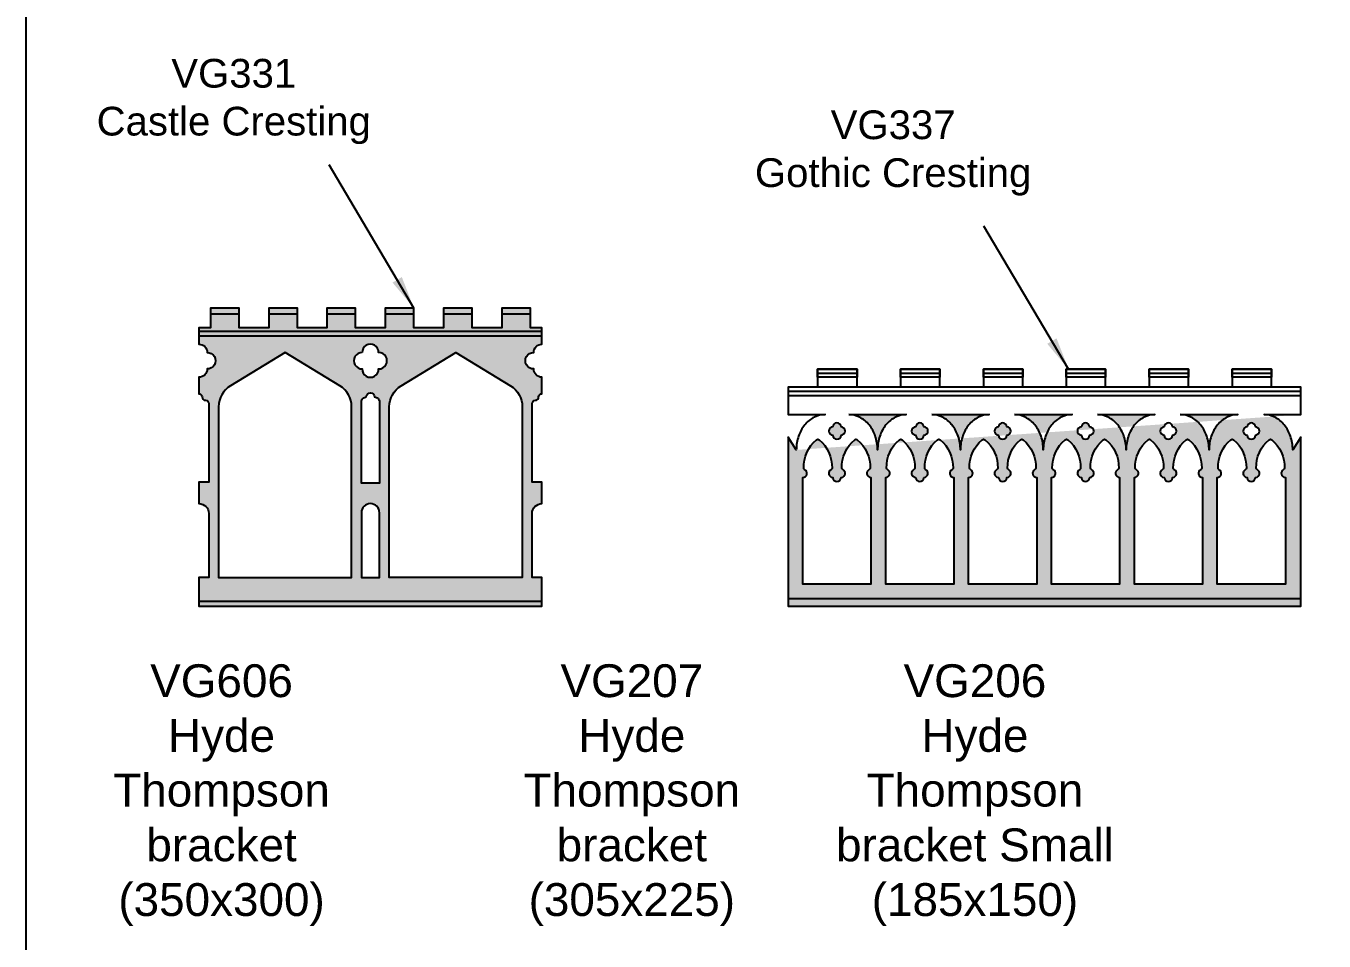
# Model space of a CAD drawing. Header units: millimetres. Extents: x -38686 to 870903, y -23218 to 232707.
# Drawn here: x 3559 to 5141, y 23067 to 24182 of the extents above; entities that cross this region are included whole.
import ezdxf

# ---------------------------------------------------------------- set-up
doc = ezdxf.new("R2010")
doc.units = ezdxf.units.MM
doc.header["$LTSCALE"] = 10
doc.layers.add('42 - Detail Hatch', color=7, linetype='Continuous')
doc.layers.add('44 - Detail Text', color=7, linetype='Continuous')
doc.styles.add('1-20', font='romans.shx', dxfattribs={"width": 0.8, "height": 35})
doc.dimstyles.new('1-20', dxfattribs={"dimtxt": 35, "dimasz": 40, "dimexe": 40, "dimexo": 40, "dimgap": 40, "dimtad": 1, "dimdec": 0, "dimzin": 0, "dimdsep": 46, "dimtxsty": '1-20', "dimblk": 'OBLIQUE', "dimcen": 40, "dimdle": 40, "dimclrd": 251, "dimclre": 251, "dimclrt": 251, "dimadec": 0, "dimazin": 0, "dimtfac": 1, "dimtdec": 0, "dimtix": 1, "dimtmove": 1, "dimatfit": 3, "dimfxl": 1, "dimtolj": 1, "dimtzin": 0, "dimlwd": 25, "dimarcsym": 0})

# ---------------------------------------------------------------- blocks, each defined once
blk = doc.blocks.new('_Oblique')
at = {"color": 0, "linetype": 'ByBlock', "lineweight": -2}
blk.add_line((-0.5, -0.5), (0.5, 0.5), dxfattribs=at)

msp = doc.modelspace()

# ---------------------------------------------------------------- hatches: boundary and pattern name
at = {"layer": '42 - Detail Hatch', "ltscale": 10}
h = msp.add_hatch(color=69, dxfattribs=at)
h.paths.add_polyline_path([(3770.185744782244, 23804.18058647623), (3770.185744782244, 23794.18058647623, -0.4196691718067819), (3780.185744782244, 23783.99293051999, -1.018765595622016), (3780.185744782244, 23763.99293051999, -0.4196691718067314), (3770.185744782244, 23753.80527456377), (3770.185744782244, 23733.80527456377, -0.4142135623730951), (3774.185744782244, 23729.80527456377, 0.4142135623730951), (3778.185744782244, 23725.80527456377, -0.4142135623730951), (3782.185744782244, 23721.80527456377), (3782.185744782244, 23625.80527456377), (3770.185744782244, 23625.80527456377), (3770.185744782244, 23599.80527456377, -0.4142135623730951), (3782.185744782244, 23587.80527456377), (3782.185744782244, 23509.80527456377), (3770.185744782244, 23509.80527456377), (3770.185744782244, 23480.80527456378), (4188.185744782244, 23480.80527456378), (4188.185744782244, 23509.80527456377), (4176.185744782244, 23509.80527456377), (4176.185744782244, 23587.80527456377, -0.4142135623730949), (4188.185744782244, 23599.80527456377), (4188.185744782244, 23625.80527456377), (4176.185744782244, 23625.80527456377), (4176.185744782244, 23721.80527456377, -0.4142135623730951), (4180.185744782244, 23725.80527456377, 0.4142135623730951), (4184.185744782244, 23729.80527456377, -0.4142135623730951), (4188.185744782244, 23733.80527456377), (4188.185744782244, 23753.80527456377, -0.4196691718067314), (4178.185744782244, 23763.99293051999, -1.018765595622016), (4178.185744782244, 23783.99293051999, -0.4196691718067819), (4188.185744782244, 23794.18058647623), (4188.185744782244, 23804.18058647623)])
h.paths.add_polyline_path([(4083.185744782244, 23784.18058647623), (4149.805751251934, 23743.55226657505, -0.2615198156717039), (4164.185744782244, 23717.93946903384), (4164.185744782244, 23509.80527456377), (4002.185744782244, 23509.80527456377), (4002.185744782244, 23717.93946903384, -0.2615198156716151), (4016.56573831254, 23743.55226657503)], flags=16)
h.paths.add_polyline_path([(3989.185744782244, 23763.99293051999, 1.018765595622016), (3989.185744782244, 23783.99293051999, 1.018765595622246), (3969.185744782244, 23783.99293051999, 1.018765595621102), (3969.185744782244, 23763.99293051999, 1.018765595622025)], flags=17)
h.paths.add_polyline_path([(3990.185744782259, 23723.80527456377), (3990.185744782259, 23624.80527456377), (3968.185744782244, 23624.80527456377), (3968.185744782244, 23723.80527456377, -0.4142135623734946), (3974.185744782244, 23729.80527456377, -1), (3984.185744782244, 23729.80527456377, -0.4142135623734945)], flags=16)
h.paths.add_polyline_path([(3956.185744782244, 23717.93946903384), (3956.185744782244, 23509.80527456377), (3794.185744782244, 23509.80527456377), (3794.185744782244, 23717.93946903384, -0.2615198156717039), (3808.565738312555, 23743.55226657505), (3875.185744782244, 23784.18058647623), (3941.805751251949, 23743.55226657503, -0.2615198156716151)], flags=16)
h.paths.add_polyline_path([(3990.185744782244, 23588.80527456377), (3990.185744782244, 23509.80527456377), (3968.185744782244, 23509.80527456377), (3968.185744782244, 23588.80527456377, -1)], flags=16)
h.paths.add_polyline_path([(3770.185744782244, 23810.18058647623), (3770.185744782244, 23804.18058647623), (4188.185744782244, 23804.18058647623), (4188.185744782244, 23810.18058647623)])
h.paths.add_polyline_path([(3926.185744782244, 23831.18058647623), (3926.185744782244, 23814.18058647623), (3890.185744782244, 23814.18058647623), (3890.185744782244, 23831.18058647623), (3855.185744782244, 23831.18058647623), (3855.185744782244, 23814.18058647623), (3819.185744782244, 23814.18058647623), (3819.185744782244, 23831.18058647623), (3784.185744782244, 23831.18058647623), (3784.185744782244, 23814.18058647623), (3770.185744782244, 23814.18058647623), (3770.185744782244, 23810.18058647623), (4188.185744782244, 23810.18058647623), (4188.185744782244, 23814.18058647623), (4174.185744782244, 23814.18058647623), (4174.185744782244, 23831.18058647623), (4139.185744782244, 23831.18058647623), (4139.185744782244, 23814.18058647623), (4103.185744782244, 23814.18058647623), (4103.185744782244, 23831.18058647623), (4068.185744782244, 23831.18058647623), (4068.185744782244, 23814.18058647623), (4032.185744782244, 23814.18058647623), (4032.185744782244, 23831.18058647623), (3997.185744782244, 23831.18058647623), (3997.185744782244, 23814.18058647623), (3961.185744782244, 23814.18058647623), (3961.185744782244, 23831.18058647623)])
h.paths.add_polyline_path([(3961.185744782244, 23831.18058647623), (3961.185744782244, 23838.18058647623), (3926.185744782244, 23838.18058647623), (3926.185744782244, 23831.18058647623)])
h.paths.add_polyline_path([(3890.185744782244, 23831.18058647623), (3890.185744782244, 23838.18058647623), (3855.185744782244, 23838.18058647623), (3855.185744782244, 23831.18058647623)])
h.paths.add_polyline_path([(3784.185744782244, 23838.18058647623), (3784.185744782244, 23831.18058647623), (3819.185744782244, 23831.18058647623), (3819.185744782244, 23838.18058647623)])
h.paths.add_polyline_path([(3997.185744782244, 23838.18058647623), (3997.185744782244, 23831.18058647623), (4032.185744782244, 23831.18058647623), (4032.185744782244, 23838.18058647623)])
h.paths.add_polyline_path([(4068.185744782244, 23838.18058647623), (4068.185744782244, 23831.18058647623), (4103.185744782244, 23831.18058647623), (4103.185744782244, 23838.18058647623)])
h.paths.add_polyline_path([(4174.185744782244, 23831.18058647623), (4174.185744782244, 23838.18058647623), (4139.185744782244, 23838.18058647623), (4139.185744782244, 23831.18058647623)])
h.paths.add_polyline_path([(4188.185744782244, 23474.80527456378), (4188.185744782244, 23480.80527456378), (3770.185744782244, 23480.80527456378), (3770.185744782244, 23474.80527456378)])
h = msp.add_hatch(color=69, dxfattribs=at)
edge = h.paths.add_edge_path(flags=16)
edge.add_arc((4772.935744782237, 23675.80534509048), 2.499999999994993, 49.91763434019799, 130.082365659802, ccw=False)
edge.add_arc((4746.214385568905, 23644.05288122085), 43.99999999999639, -1.2472637155905204, 49.91763434020709, ccw=False)
edge.add_arc((4788.204434414699, 23643.13866137436), 1.999999999997593, 295.2077375734653, 358.75273628432757, ccw=False)
edge.add_arc((4791.185744782242, 23636.80527456378), 4.999999999998503, 115.2077375735638, 270.0000000000209)
edge.add_line((4791.185744782244, 23631.80527456378), (4791.185744782244, 23501.80527456378))
edge.add_line((4791.185744782244, 23501.80527456378), (4708.185744782244, 23501.80527456378))
edge.add_line((4708.185744782244, 23501.80527456378), (4708.185744782244, 23631.80527456378))
edge.add_arc((4708.185744782239, 23636.80527456378), 4.999999999996362, 270.0000000000626, 424.7922624265294)
edge.add_arc((4711.167055149775, 23643.13866137436), 1.999999999998588, 181.2472637156725, 244.7922624265347, ccw=False)
edge.add_arc((4753.157103995583, 23644.05288122085), 44.00000000001102, 130.0823656598014, 181.2472637155806, ccw=False)
edge.add_arc((4726.435744782237, 23675.80534509048), 2.499999999994993, 49.91763434019799, 130.082365659802, ccw=False)
edge.add_arc((4699.714385568905, 23644.05288122085), 43.99999999999639, -1.2472637155905204, 49.91763434020709, ccw=False)
edge.add_arc((4741.704434414699, 23643.13866137436), 1.999999999997593, 295.2077375734653, 358.75273628432757, ccw=False)
edge.add_arc((4744.685744782239, 23636.80527456378), 5.000000000000632, 115.2077375735177, 265.0027477630479)
edge.add_arc((4744.206650960286, 23631.32618074182), 0.4999999999992085, 4.997252237023986, 85.0027477630889, ccw=False)
edge.add_arc((4749.685744782237, 23631.80527456378), 4.999999999999492, 184.9972522369246, 355.0027477630754)
edge.add_arc((4755.164838604188, 23631.32618074182), 0.4999999999983817, 94.9972522369111, 175.002747762976, ccw=False)
edge.add_arc((4754.685744782233, 23636.80527456378), 5.000000000003433, 274.9972522369625, 424.7922624264729)
edge.add_arc((4757.667055149775, 23643.13866137436), 1.999999999998588, 181.2472637156725, 244.7922624265347, ccw=False)
edge.add_arc((4799.657103995562, 23644.05288122086), 43.99999999999034, 130.0823656597896, 181.2472637155954, ccw=False)
edge = h.paths.add_edge_path(flags=16)
edge.add_arc((4671.935744782237, 23675.80534509048), 2.499999999994993, 49.91763434019799, 130.082365659802, ccw=False)
edge.add_arc((4645.214385568905, 23644.05288122085), 43.99999999999639, -1.2472637155905204, 49.91763434020709, ccw=False)
edge.add_arc((4687.204434414699, 23643.13866137436), 1.999999999997593, 295.2077375734653, 358.75273628432757, ccw=False)
edge.add_arc((4690.185744782242, 23636.80527456378), 4.999999999998503, 115.2077375735638, 270.0000000000209)
edge.add_line((4690.185744782244, 23631.80527456378), (4690.185744782244, 23501.80527456378))
edge.add_line((4690.185744782244, 23501.80527456378), (4607.185744782244, 23501.80527456378))
edge.add_line((4607.185744782244, 23501.80527456378), (4607.185744782244, 23631.80527456378))
edge.add_arc((4607.185744782239, 23636.80527456378), 4.999999999996362, 270.0000000000626, 424.7922624265294)
edge.add_arc((4610.167055149775, 23643.13866137436), 1.999999999998588, 181.2472637156725, 244.7922624265347, ccw=False)
edge.add_arc((4652.157103995583, 23644.05288122085), 44.00000000001102, 130.0823656598014, 181.2472637155806, ccw=False)
edge.add_arc((4625.435744782237, 23675.80534509048), 2.499999999994993, 49.91763434019799, 130.082365659802, ccw=False)
edge.add_arc((4598.714385568905, 23644.05288122085), 43.99999999999639, -1.2472637155905204, 49.91763434020709, ccw=False)
edge.add_arc((4640.704434414699, 23643.13866137436), 1.999999999997593, 295.2077375734653, 358.75273628432757, ccw=False)
edge.add_arc((4643.685744782239, 23636.80527456378), 5.000000000000632, 115.2077375735177, 265.0027477630479)
edge.add_arc((4643.206650960286, 23631.32618074182), 0.4999999999992085, 4.997252237023986, 85.0027477630889, ccw=False)
edge.add_arc((4648.685744782237, 23631.80527456378), 4.999999999999492, 184.9972522369246, 355.0027477630754)
edge.add_arc((4654.164838604188, 23631.32618074182), 0.4999999999983817, 94.9972522369111, 175.002747762976, ccw=False)
edge.add_arc((4653.685744782233, 23636.80527456378), 5.000000000003433, 274.9972522369625, 424.7922624264729)
edge.add_arc((4656.667055149775, 23643.13866137436), 1.999999999998588, 181.2472637156725, 244.7922624265347, ccw=False)
edge.add_arc((4698.657103995562, 23644.05288122086), 43.99999999999034, 130.0823656597896, 181.2472637155954, ccw=False)
edge = h.paths.add_edge_path(flags=16)
edge.add_arc((4570.935744782237, 23675.80534509048), 2.499999999994993, 49.91763434019799, 130.082365659802, ccw=False)
edge.add_arc((4544.214385568905, 23644.05288122085), 43.99999999999639, -1.2472637155905204, 49.91763434020709, ccw=False)
edge.add_arc((4586.204434414699, 23643.13866137436), 1.999999999997593, 295.2077375734653, 358.75273628432757, ccw=False)
edge.add_arc((4589.185744782242, 23636.80527456378), 4.999999999998503, 115.2077375735638, 270.0000000000209)
edge.add_line((4589.185744782244, 23631.80527456378), (4589.185744782244, 23501.80527456378))
edge.add_line((4589.185744782244, 23501.80527456378), (4506.185744782244, 23501.80527456378))
edge.add_line((4506.185744782244, 23501.80527456378), (4506.185744782244, 23631.80527456378))
edge.add_arc((4506.185744782239, 23636.80527456378), 4.999999999996362, 270.0000000000626, 424.7922624265294)
edge.add_arc((4509.167055149775, 23643.13866137436), 1.999999999998588, 181.2472637156725, 244.7922624265347, ccw=False)
edge.add_arc((4551.157103995583, 23644.05288122085), 44.00000000001102, 130.0823656598014, 181.2472637155806, ccw=False)
edge.add_arc((4524.435744782237, 23675.80534509048), 2.499999999994993, 49.91763434019799, 130.082365659802, ccw=False)
edge.add_arc((4497.714385568905, 23644.05288122085), 43.99999999999639, -1.2472637155905204, 49.91763434020709, ccw=False)
edge.add_arc((4539.704434414699, 23643.13866137436), 1.999999999997593, 295.2077375734653, 358.75273628432757, ccw=False)
edge.add_arc((4542.685744782239, 23636.80527456378), 5.000000000000632, 115.2077375735177, 265.0027477630479)
edge.add_arc((4542.206650960286, 23631.32618074182), 0.4999999999992085, 4.997252237023986, 85.0027477630889, ccw=False)
edge.add_arc((4547.685744782237, 23631.80527456378), 4.999999999999492, 184.9972522369246, 355.0027477630754)
edge.add_arc((4553.164838604188, 23631.32618074182), 0.4999999999983817, 94.9972522369111, 175.002747762976, ccw=False)
edge.add_arc((4552.685744782233, 23636.80527456378), 5.000000000003433, 274.9972522369625, 424.7922624264729)
edge.add_arc((4555.667055149775, 23643.13866137436), 1.999999999998588, 181.2472637156725, 244.7922624265347, ccw=False)
edge.add_arc((4597.657103995562, 23644.05288122086), 43.99999999999034, 130.0823656597896, 181.2472637155954, ccw=False)
edge = h.paths.add_edge_path(flags=16)
edge.add_arc((5075.935744782237, 23675.80534509048), 2.499999999994993, 49.91763434019799, 130.082365659802, ccw=False)
edge.add_arc((5049.214385568905, 23644.05288122085), 43.99999999999639, -1.2472637155905204, 49.91763434020709, ccw=False)
edge.add_arc((5091.204434414699, 23643.13866137436), 1.999999999997593, 295.2077375734653, 358.75273628432757, ccw=False)
edge.add_arc((5094.185744782242, 23636.80527456378), 4.999999999998503, 115.2077375735638, 270.0000000000209)
edge.add_line((5094.185744782244, 23631.80527456378), (5094.185744782244, 23501.80527456378))
edge.add_line((5094.185744782244, 23501.80527456378), (5011.185744782244, 23501.80527456378))
edge.add_line((5011.185744782244, 23501.80527456378), (5011.185744782244, 23631.80527456378))
edge.add_arc((5011.185744782239, 23636.80527456378), 4.999999999996362, 270.0000000000626, 424.7922624265294)
edge.add_arc((5014.167055149775, 23643.13866137436), 1.999999999998588, 181.2472637156725, 244.7922624265347, ccw=False)
edge.add_arc((5056.157103995583, 23644.05288122085), 44.00000000001102, 130.0823656598014, 181.2472637155806, ccw=False)
edge.add_arc((5029.435744782237, 23675.80534509048), 2.499999999994993, 49.91763434019799, 130.082365659802, ccw=False)
edge.add_arc((5002.714385568905, 23644.05288122085), 43.99999999999639, -1.2472637155905204, 49.91763434020709, ccw=False)
edge.add_arc((5044.704434414699, 23643.13866137436), 1.999999999997593, 295.2077375734653, 358.75273628432757, ccw=False)
edge.add_arc((5047.685744782239, 23636.80527456378), 5.000000000000632, 115.2077375735177, 265.0027477630479)
edge.add_arc((5047.206650960286, 23631.32618074182), 0.4999999999992085, 4.997252237023986, 85.0027477630889, ccw=False)
edge.add_arc((5052.685744782237, 23631.80527456378), 4.999999999999492, 184.9972522369246, 355.0027477630754)
edge.add_arc((5058.164838604188, 23631.32618074182), 0.4999999999983817, 94.9972522369111, 175.002747762976, ccw=False)
edge.add_arc((5057.685744782233, 23636.80527456378), 5.000000000003433, 274.9972522369625, 424.7922624264729)
edge.add_arc((5060.667055149775, 23643.13866137436), 1.999999999998588, 181.2472637156725, 244.7922624265347, ccw=False)
edge.add_arc((5102.657103995562, 23644.05288122086), 43.99999999999034, 130.0823656597896, 181.2472637155954, ccw=False)
edge = h.paths.add_edge_path(flags=16)
edge.add_arc((4974.935744782237, 23675.80534509048), 2.499999999994993, 49.91763434019799, 130.082365659802, ccw=False)
edge.add_arc((4948.214385568905, 23644.05288122085), 43.99999999999639, -1.2472637155905204, 49.91763434020709, ccw=False)
edge.add_arc((4990.204434414699, 23643.13866137436), 1.999999999997593, 295.2077375734653, 358.75273628432757, ccw=False)
edge.add_arc((4993.185744782242, 23636.80527456378), 4.999999999998503, 115.2077375735638, 270.0000000000209)
edge.add_line((4993.185744782244, 23631.80527456378), (4993.185744782244, 23501.80527456378))
edge.add_line((4993.185744782244, 23501.80527456378), (4910.185744782244, 23501.80527456378))
edge.add_line((4910.185744782244, 23501.80527456378), (4910.185744782244, 23631.80527456378))
edge.add_arc((4910.185744782239, 23636.80527456378), 4.999999999996362, 270.0000000000626, 424.7922624265294)
edge.add_arc((4913.167055149775, 23643.13866137436), 1.999999999998588, 181.2472637156725, 244.7922624265347, ccw=False)
edge.add_arc((4955.157103995583, 23644.05288122085), 44.00000000001102, 130.0823656598014, 181.2472637155806, ccw=False)
edge.add_arc((4928.435744782237, 23675.80534509048), 2.499999999994993, 49.91763434019799, 130.082365659802, ccw=False)
edge.add_arc((4901.714385568905, 23644.05288122085), 43.99999999999639, -1.2472637155905204, 49.91763434020709, ccw=False)
edge.add_arc((4943.704434414699, 23643.13866137436), 1.999999999997593, 295.2077375734653, 358.75273628432757, ccw=False)
edge.add_arc((4946.685744782239, 23636.80527456378), 5.000000000000632, 115.2077375735177, 265.0027477630479)
edge.add_arc((4946.206650960286, 23631.32618074182), 0.4999999999992085, 4.997252237023986, 85.0027477630889, ccw=False)
edge.add_arc((4951.685744782237, 23631.80527456378), 4.999999999999492, 184.9972522369246, 355.0027477630754)
edge.add_arc((4957.164838604188, 23631.32618074182), 0.4999999999983817, 94.9972522369111, 175.002747762976, ccw=False)
edge.add_arc((4956.685744782233, 23636.80527456378), 5.000000000003433, 274.9972522369625, 424.7922624264729)
edge.add_arc((4959.667055149775, 23643.13866137436), 1.999999999998588, 181.2472637156725, 244.7922624265347, ccw=False)
edge.add_arc((5001.657103995562, 23644.05288122086), 43.99999999999034, 130.0823656597896, 181.2472637155954, ccw=False)
edge = h.paths.add_edge_path(flags=16)
edge.add_arc((4873.935744782237, 23675.80534509048), 2.499999999994993, 49.91763434019799, 130.082365659802, ccw=False)
edge.add_arc((4847.214385568905, 23644.05288122085), 43.99999999999639, -1.2472637155905204, 49.91763434020709, ccw=False)
edge.add_arc((4889.204434414699, 23643.13866137436), 1.999999999997593, 295.2077375734653, 358.75273628432757, ccw=False)
edge.add_arc((4892.185744782242, 23636.80527456378), 4.999999999998503, 115.2077375735638, 270.0000000000209)
edge.add_line((4892.185744782244, 23631.80527456378), (4892.185744782244, 23501.80527456378))
edge.add_line((4892.185744782244, 23501.80527456378), (4809.185744782244, 23501.80527456378))
edge.add_line((4809.185744782244, 23501.80527456378), (4809.185744782244, 23631.80527456378))
edge.add_arc((4809.185744782239, 23636.80527456378), 4.999999999996362, 270.0000000000626, 424.7922624265294)
edge.add_arc((4812.167055149775, 23643.13866137436), 1.999999999998588, 181.2472637156725, 244.7922624265347, ccw=False)
edge.add_arc((4854.157103995583, 23644.05288122085), 44.00000000001102, 130.0823656598014, 181.2472637155806, ccw=False)
edge.add_arc((4827.435744782237, 23675.80534509048), 2.499999999994993, 49.91763434019799, 130.082365659802, ccw=False)
edge.add_arc((4800.714385568905, 23644.05288122085), 43.99999999999639, -1.2472637155905204, 49.91763434020709, ccw=False)
edge.add_arc((4842.704434414699, 23643.13866137436), 1.999999999997593, 295.2077375734653, 358.75273628432757, ccw=False)
edge.add_arc((4845.685744782239, 23636.80527456378), 5.000000000000632, 115.2077375735177, 265.0027477630479)
edge.add_arc((4845.206650960286, 23631.32618074182), 0.4999999999992085, 4.997252237023986, 85.0027477630889, ccw=False)
edge.add_arc((4850.685744782237, 23631.80527456378), 4.999999999999492, 184.9972522369246, 355.0027477630754)
edge.add_arc((4856.164838604188, 23631.32618074182), 0.4999999999983817, 94.9972522369111, 175.002747762976, ccw=False)
edge.add_arc((4855.685744782233, 23636.80527456378), 5.000000000003433, 274.9972522369625, 424.7922624264729)
edge.add_arc((4858.667055149775, 23643.13866137436), 1.999999999998588, 181.2472637156725, 244.7922624265347, ccw=False)
edge.add_arc((4900.657103995562, 23644.05288122086), 43.99999999999034, 130.0823656597896, 181.2472637155954, ccw=False)
edge = h.paths.add_edge_path(flags=16)
edge.add_arc((5047.685744782244, 23688.30527456378), 5, 90, 270)
edge.add_arc((5052.685744782244, 23683.30527456378), 5, 180, 360)
edge.add_arc((5057.685744782244, 23688.30527456378), 5, 270, 450)
edge.add_arc((5052.685744782244, 23693.30527456378), 5, 0, 180)
edge = h.paths.add_edge_path(flags=16)
edge.add_arc((4946.685744782244, 23688.30527456378), 5, 90, 270)
edge.add_arc((4951.685744782244, 23683.30527456378), 5, 180, 360)
edge.add_arc((4956.685744782244, 23688.30527456378), 5, 270, 450)
edge.add_arc((4951.685744782244, 23693.30527456378), 5, 0, 180)
edge = h.paths.add_edge_path(flags=16)
edge.add_line((4966.185744782244, 23708.30527456378), (5036.185744782244, 23708.30527456378))
edge.add_arc((5036.185744782243, 23679.61172319035), 28.69355137343155, 89.9999999999982, 116.9711312184622)
edge.add_arc((5039.699917183903, 23672.70617217779), 36.44184424706755, 116.9711312184822, 140.8560135854475)
edge.add_arc((5045.20646768317, 23668.22409619001), 43.54192196222264, 140.8560135854352, 161.3684365044924)
edge.add_arc((5053.863791297894, 23665.30527456379), 52.67804651564949, 161.3684365044971, 180.0000000000119)
edge.add_arc((4948.507698266587, 23665.30527456375), 52.67804651565712, 3.956882333182945e-11, 18.63156349555421)
edge.add_arc((4957.165021881304, 23668.22409619001), 43.54192196222289, 18.63156349550758, 39.14398641456476)
edge.add_arc((4962.67157238057, 23672.70617217779), 36.44184424706779, 39.14398641455252, 63.02886878151776)
edge.add_arc((4966.185744782238, 23679.61172319038), 28.69355137340263, 63.02886878152442, 89.99999999998728)
edge = h.paths.add_edge_path(flags=16)
edge.add_arc((4845.685744782244, 23688.30527456378), 5, 90, 270)
edge.add_arc((4850.685744782244, 23683.30527456378), 5, 180, 360)
edge.add_arc((4855.685744782244, 23688.30527456378), 5, 270, 450)
edge.add_arc((4850.685744782244, 23693.30527456378), 5, 0, 180)
edge = h.paths.add_edge_path(flags=16)
edge.add_line((4865.185744782244, 23708.30527456378), (4935.185744782244, 23708.30527456378))
edge.add_arc((4935.185744782243, 23679.61172319035), 28.69355137343155, 89.9999999999982, 116.9711312184622)
edge.add_arc((4938.699917183903, 23672.70617217779), 36.44184424706755, 116.9711312184822, 140.8560135854475)
edge.add_arc((4944.20646768317, 23668.22409619001), 43.54192196222264, 140.8560135854352, 161.3684365044924)
edge.add_arc((4952.863791297894, 23665.30527456379), 52.67804651564949, 161.3684365044971, 180.0000000000119)
edge.add_arc((4847.507698266587, 23665.30527456375), 52.67804651565712, 3.956882333182945e-11, 18.63156349555421)
edge.add_arc((4856.165021881304, 23668.22409619001), 43.54192196222289, 18.63156349550758, 39.14398641456476)
edge.add_arc((4861.67157238057, 23672.70617217779), 36.44184424706779, 39.14398641455252, 63.02886878151776)
edge.add_arc((4865.185744782238, 23679.61172319038), 28.69355137340263, 63.02886878152442, 89.99999999998728)
edge = h.paths.add_edge_path(flags=16)
edge.add_arc((4744.685744782244, 23688.30527456378), 5, 90, 270)
edge.add_arc((4749.685744782244, 23683.30527456378), 5, 180, 360)
edge.add_arc((4754.685744782244, 23688.30527456378), 5, 270, 450)
edge.add_arc((4749.685744782244, 23693.30527456378), 5, 0, 180)
edge = h.paths.add_edge_path(flags=16)
edge.add_line((4764.185744782244, 23708.30527456378), (4834.185744782244, 23708.30527456378))
edge.add_arc((4834.185744782243, 23679.61172319035), 28.69355137343155, 89.9999999999982, 116.9711312184622)
edge.add_arc((4837.699917183903, 23672.70617217779), 36.44184424706755, 116.9711312184822, 140.8560135854475)
edge.add_arc((4843.20646768317, 23668.22409619001), 43.54192196222264, 140.8560135854352, 161.3684365044924)
edge.add_arc((4851.863791297894, 23665.30527456379), 52.67804651564949, 161.3684365044971, 180.0000000000119)
edge.add_arc((4746.507698266587, 23665.30527456375), 52.67804651565712, 3.956882333182945e-11, 18.63156349555421)
edge.add_arc((4755.165021881304, 23668.22409619001), 43.54192196222289, 18.63156349550758, 39.14398641456476)
edge.add_arc((4760.67157238057, 23672.70617217779), 36.44184424706779, 39.14398641455252, 63.02886878151776)
edge.add_arc((4764.185744782238, 23679.61172319038), 28.69355137340263, 63.02886878152442, 89.99999999998728)
edge = h.paths.add_edge_path(flags=16)
edge.add_arc((4643.685744782244, 23688.30527456378), 5, 90, 270)
edge.add_arc((4648.685744782244, 23683.30527456378), 5, 180, 360)
edge.add_arc((4653.685744782244, 23688.30527456378), 5, 270, 450)
edge.add_arc((4648.685744782244, 23693.30527456378), 5, 0, 180)
edge = h.paths.add_edge_path(flags=16)
edge.add_line((4663.185744782244, 23708.30527456378), (4733.185744782244, 23708.30527456378))
edge.add_arc((4733.185744782243, 23679.61172319035), 28.69355137343155, 89.9999999999982, 116.9711312184622)
edge.add_arc((4736.699917183903, 23672.70617217779), 36.44184424706755, 116.9711312184822, 140.8560135854475)
edge.add_arc((4742.20646768317, 23668.22409619001), 43.54192196222264, 140.8560135854352, 161.3684365044924)
edge.add_arc((4750.863791297894, 23665.30527456379), 52.67804651564949, 161.3684365044971, 180.0000000000119)
edge.add_arc((4645.507698266587, 23665.30527456375), 52.67804651565712, 3.956882333182945e-11, 18.63156349555421)
edge.add_arc((4654.165021881304, 23668.22409619001), 43.54192196222289, 18.63156349550758, 39.14398641456476)
edge.add_arc((4659.67157238057, 23672.70617217779), 36.44184424706779, 39.14398641455252, 63.02886878151776)
edge.add_arc((4663.185744782238, 23679.61172319038), 28.69355137340263, 63.02886878152442, 89.99999999998728)
edge = h.paths.add_edge_path(flags=16)
edge.add_arc((4542.685744782244, 23688.30527456378), 5, 90, 270)
edge.add_arc((4547.685744782244, 23683.30527456378), 5, 180, 360)
edge.add_arc((4552.685744782244, 23688.30527456378), 5, 270, 450)
edge.add_arc((4547.685744782244, 23693.30527456378), 5, 0, 180)
edge = h.paths.add_edge_path(flags=16)
edge.add_line((4562.185744782244, 23708.30527456378), (4632.185744782244, 23708.30527456378))
edge.add_arc((4632.185744782243, 23679.61172319035), 28.69355137343155, 89.9999999999982, 116.9711312184622)
edge.add_arc((4635.699917183903, 23672.70617217779), 36.44184424706755, 116.9711312184822, 140.8560135854475)
edge.add_arc((4641.20646768317, 23668.22409619001), 43.54192196222264, 140.8560135854352, 161.3684365044924)
edge.add_arc((4649.863791297894, 23665.30527456379), 52.67804651564949, 161.3684365044971, 180.0000000000119)
edge.add_arc((4544.507698266587, 23665.30527456375), 52.67804651565712, 3.956882333182945e-11, 18.63156349555421)
edge.add_arc((4553.165021881304, 23668.22409619001), 43.54192196222289, 18.63156349550758, 39.14398641456476)
edge.add_arc((4558.67157238057, 23672.70617217779), 36.44184424706779, 39.14398641455252, 63.02886878151776)
edge.add_arc((4562.185744782238, 23679.61172319038), 28.69355137340263, 63.02886878152442, 89.99999999998728)
edge = h.paths.add_edge_path()
edge.add_arc((5064.671572380576, 23672.7061721778), 36.44184424705897, 39.14398641454907, 63.02886878152022)
edge.add_arc((5068.185744782239, 23679.61172319039), 28.69355137339532, 63.02886878152106, 89.99999999999093)
edge.add_line((5068.185744782244, 23708.30527456378), (5113.185744782244, 23708.30527456378))
edge.add_line((5113.185744782244, 23708.30527456378), (5113.185744782244, 23741.80527456378))
edge.add_line((5113.185744782244, 23741.80527456378), (5077.185744782244, 23741.80527456378))
edge.add_line((5077.185744782244, 23741.80527456378), (5077.185744782244, 23763.80527456378))
edge.add_line((5077.185744782244, 23763.80527456378), (5029.185744782244, 23763.80527456378))
edge.add_line((5029.185744782244, 23763.80527456378), (5029.185744782244, 23741.80527456378))
edge.add_line((5029.185744782244, 23741.80527456378), (4976.185744782244, 23741.80527456378))
edge.add_line((4976.185744782244, 23741.80527456378), (4976.185744782244, 23763.80527456378))
edge.add_line((4976.185744782244, 23763.80527456378), (4928.185744782244, 23763.80527456378))
edge.add_line((4928.185744782244, 23763.80527456378), (4928.185744782244, 23741.80527456378))
edge.add_line((4928.185744782244, 23741.80527456378), (4875.185744782244, 23741.80527456378))
edge.add_line((4875.185744782244, 23741.80527456378), (4875.185744782244, 23763.80527456378))
edge.add_line((4875.185744782244, 23763.80527456378), (4827.185744782244, 23763.80527456378))
edge.add_line((4827.185744782244, 23763.80527456378), (4827.185744782244, 23741.80527456378))
edge.add_line((4827.185744782244, 23741.80527456378), (4774.185744782244, 23741.80527456378))
edge.add_line((4774.185744782244, 23741.80527456378), (4774.185744782244, 23763.80527456378))
edge.add_line((4774.185744782244, 23763.80527456378), (4726.185744782244, 23763.80527456378))
edge.add_line((4726.185744782244, 23763.80527456378), (4726.185744782244, 23741.80527456378))
edge.add_line((4726.185744782244, 23741.80527456378), (4673.185744782244, 23741.80527456378))
edge.add_line((4673.185744782244, 23741.80527456378), (4673.185744782244, 23763.80527456378))
edge.add_line((4673.185744782244, 23763.80527456378), (4625.185744782244, 23763.80527456378))
edge.add_line((4625.185744782244, 23763.80527456378), (4625.185744782244, 23741.80527456378))
edge.add_line((4625.185744782244, 23741.80527456378), (4572.185744782244, 23741.80527456378))
edge.add_line((4572.185744782244, 23741.80527456378), (4572.185744782244, 23763.80527456378))
edge.add_line((4572.185744782244, 23763.80527456378), (4524.185744782244, 23763.80527456378))
edge.add_line((4524.185744782244, 23763.80527456378), (4524.185744782244, 23741.80527456378))
edge.add_line((4524.185744782244, 23741.80527456378), (4488.185744782244, 23741.80527456378))
edge.add_line((4488.185744782244, 23741.80527456378), (4488.185744782244, 23708.30527456378))
edge.add_line((4488.185744782244, 23708.30527456378), (4533.185744782244, 23708.30527456378))
edge.add_arc((4533.185744782243, 23679.61172319035), 28.69355137343155, 89.9999999999982, 116.9711312184622)
edge.add_arc((4536.699917183903, 23672.70617217779), 36.44184424706755, 116.9711312184822, 140.8560135854475)
edge.add_arc((4542.20646768317, 23668.22409619001), 43.54192196222264, 140.8560135854352, 161.3684365044924)
edge.add_arc((4550.863791297895, 23665.30527456379), 52.67804651565035, 161.3684365044974, 180.0000000000119)
edge.add_line((4498.185744782244, 23665.30527456378), (4488.185744782244, 23680.96912041762))
edge.add_line((4488.185744782244, 23680.96912041762), (4488.185744782244, 23474.80527456378))
edge.add_line((4488.185744782244, 23474.80527456378), (5113.185744782244, 23474.80527456378))
edge.add_line((5113.185744782244, 23474.80527456378), (5113.185744782244, 23680.96912041762))
edge.add_line((5113.185744782244, 23680.96912041762), (5103.185744782244, 23665.30527456378))
edge.add_arc((5050.507698266577, 23665.30527456375), 52.67804651566712, 3.956882333182193e-11, 18.63156349555074)
edge.add_arc((5059.165021881292, 23668.22409619), 43.54192196223642, 18.63156349551168, 39.14398641456236)
edge = h.paths.add_edge_path(flags=17)
edge.add_line((5113.185744782244, 23708.30527456378), (5113.185744782244, 23741.80527456378))
edge.add_line((5113.185744782244, 23741.80527456378), (5077.185744782244, 23741.80527456378))
edge.add_line((5077.185744782244, 23741.80527456378), (5077.185744782244, 23763.80527456378))
edge.add_line((5077.185744782244, 23763.80527456378), (5029.185744782244, 23763.80527456378))
edge.add_line((5029.185744782244, 23763.80527456378), (5029.185744782244, 23741.80527456378))
edge.add_line((5029.185744782244, 23741.80527456378), (4976.185744782244, 23741.80527456378))
edge.add_line((4976.185744782244, 23741.80527456378), (4976.185744782244, 23763.80527456378))
edge.add_line((4976.185744782244, 23763.80527456378), (4928.185744782244, 23763.80527456378))
edge.add_line((4928.185744782244, 23763.80527456378), (4928.185744782244, 23741.80527456378))
edge.add_line((4928.185744782244, 23741.80527456378), (4875.185744782244, 23741.80527456378))
edge.add_line((4875.185744782244, 23741.80527456378), (4875.185744782244, 23763.80527456378))
edge.add_line((4875.185744782244, 23763.80527456378), (4827.185744782244, 23763.80527456378))
edge.add_line((4827.185744782244, 23763.80527456378), (4827.185744782244, 23741.80527456378))
edge.add_line((4827.185744782244, 23741.80527456378), (4774.185744782244, 23741.80527456378))
edge.add_line((4774.185744782244, 23741.80527456378), (4774.185744782244, 23763.80527456378))
edge.add_line((4774.185744782244, 23763.80527456378), (4726.185744782244, 23763.80527456378))
edge.add_line((4726.185744782244, 23763.80527456378), (4726.185744782244, 23741.80527456378))
edge.add_line((4726.185744782244, 23741.80527456378), (4673.185744782244, 23741.80527456378))
edge.add_line((4673.185744782244, 23741.80527456378), (4673.185744782244, 23763.80527456378))
edge.add_line((4673.185744782244, 23763.80527456378), (4625.185744782244, 23763.80527456378))
edge.add_line((4625.185744782244, 23763.80527456378), (4625.185744782244, 23741.80527456378))
edge.add_line((4625.185744782244, 23741.80527456378), (4572.185744782244, 23741.80527456378))
edge.add_line((4572.185744782244, 23741.80527456378), (4572.185744782244, 23763.80527456378))
edge.add_line((4572.185744782244, 23763.80527456378), (4524.185744782244, 23763.80527456378))
edge.add_line((4524.185744782244, 23763.80527456378), (4524.185744782244, 23741.80527456378))
edge.add_line((4524.185744782244, 23741.80527456378), (4488.185744782244, 23741.80527456378))
edge.add_line((4488.185744782244, 23741.80527456378), (4488.185744782244, 23708.30527456378))
edge.add_line((4488.185744782244, 23708.30527456378), (4533.185744782244, 23708.30527456378))
edge.add_arc((4533.185744782243, 23679.61172319035), 28.69355137343155, 89.9999999999982, 116.9711312184622)
edge.add_arc((4536.699917183903, 23672.70617217779), 36.44184424706755, 116.9711312184822, 140.8560135854475)
edge.add_arc((4542.20646768317, 23668.22409619001), 43.54192196222264, 140.8560135854352, 161.3684365044924)
edge.add_arc((4550.863791297894, 23665.30527456379), 52.67804651564949, 161.3684365044971, 180.0000000000119)

# ---------------------------------------------------------------- linework, layer by layer
at = {"color": 3, "ltscale": 10}
msp.add_lwpolyline([(3559.383114424043, 21910.08871519254), (20050.43080418694, 21910.08870970574), (20050.43080418694, 25573.67588523629), (3559.383114424043, 25573.67589072309)], close=True, dxfattribs=at)
at = {"color": 252, "ltscale": 10}
for points in [[(4176.185744782244, 23587.80527456377, -0.414213562373095), (4188.185744782244, 23599.80527456377), (4188.185744782244, 23625.80527456377), (4176.185744782244, 23625.80527456377), (4176.185744782244, 23721.80527456377, -0.414213562373095), (4180.185744782244, 23725.80527456377, 0.414213562373095), (4184.185744782244, 23729.80527456377, -0.4142135623730951), (4188.185744782244, 23733.80527456377), (4188.185744782244, 23753.80527456377, -0.4196691718067314), (4178.185744782244, 23763.99293051999, -1.018765595622017), (4178.185744782244, 23783.99293051999, -0.4196691718067819), (4188.185744782244, 23794.18058647623), (4188.185744782244, 23814.18058647623), (4174.185744782244, 23814.18058647623), (4174.185744782244, 23838.18058647623), (4139.185744782244, 23838.18058647623), (4139.185744782244, 23814.18058647623), (4103.185744782244, 23814.18058647623), (4103.185744782244, 23838.18058647623), (4068.185744782244, 23838.18058647623), (4068.185744782244, 23814.18058647623), (4032.185744782244, 23814.18058647623), (4032.185744782244, 23838.18058647623), (3997.185744782244, 23838.18058647623), (3997.185744782244, 23814.18058647623), (3961.185744782244, 23814.18058647623), (3961.185744782244, 23838.18058647623), (3926.185744782244, 23838.18058647623), (3926.185744782244, 23814.18058647623), (3890.185744782244, 23814.18058647623), (3890.185744782244, 23838.18058647623), (3855.185744782244, 23838.18058647623), (3855.185744782244, 23814.18058647623), (3819.185744782244, 23814.18058647623), (3819.185744782244, 23838.18058647623), (3784.185744782244, 23838.18058647623), (3784.185744782244, 23814.18058647623), (3770.185744782244, 23814.18058647623), (3770.185744782244, 23794.18058647623, -0.4196691718067819), (3780.185744782244, 23783.99293051999, -1.018765595622017), (3780.185744782244, 23763.99293051999, -0.4196691718067314), (3770.185744782244, 23753.80527456377), (3770.185744782244, 23733.80527456377, -0.4142135623730951), (3774.185744782244, 23729.80527456377, 0.414213562373095), (3778.185744782244, 23725.80527456377, -0.414213562373095), (3782.185744782244, 23721.80527456377), (3782.185744782244, 23625.80527456377), (3770.185744782244, 23625.80527456377), (3770.185744782244, 23599.80527456377, -0.414213562373095), (3782.185744782244, 23587.80527456377), (3782.185744782244, 23509.80527456377), (3770.185744782244, 23509.80527456377), (3770.185744782244, 23474.80527456378), (4188.185744782244, 23474.80527456378), (4188.185744782244, 23509.80527456377), (4176.185744782244, 23509.80527456377)], [(3969.185744782244, 23783.99293051999, 1.018765595621095), (3969.185744782244, 23763.99293051999, 1.018765595622021), (3989.185744782244, 23763.99293051999, 1.018765595622017), (3989.185744782244, 23783.99293051999, 1.018765595622247)], [(3808.565738312555, 23743.55226657505, 0.2615198156717039), (3794.185744782244, 23717.93946903384), (3794.185744782244, 23509.80527456377), (3956.185744782244, 23509.80527456377), (3956.185744782244, 23717.93946903384, 0.261519815671615), (3941.805751251949, 23743.55226657503), (3875.185744782244, 23784.18058647623)], [(4149.805751251934, 23743.55226657505, -0.2615198156717039), (4164.185744782244, 23717.93946903384), (4164.185744782244, 23509.80527456377), (4002.185744782244, 23509.80527456377), (4002.185744782244, 23717.93946903384, -0.261519815671615), (4016.56573831254, 23743.55226657503), (4083.185744782244, 23784.18058647623)], [(5092.934482123765, 23695.7108661548, 0.1045964177939687), (5081.199461220971, 23705.18442494186, 0.1182300731492876), (5068.185744782244, 23708.30527456378), (5113.185744782244, 23708.30527456378), (5113.185744782244, 23741.80527456378), (5077.185744782244, 23741.80527456378), (5077.185744782244, 23763.80527456378), (5029.185744782244, 23763.80527456378), (5029.185744782244, 23741.80527456378), (4976.185744782244, 23741.80527456378), (4976.185744782244, 23763.80527456378), (4928.185744782244, 23763.80527456378), (4928.185744782244, 23741.80527456378), (4875.185744782244, 23741.80527456378), (4875.185744782244, 23763.80527456378), (4827.185744782244, 23763.80527456378), (4827.185744782244, 23741.80527456378), (4774.185744782244, 23741.80527456378), (4774.185744782244, 23763.80527456378), (4726.185744782244, 23763.80527456378), (4726.185744782244, 23741.80527456378), (4673.185744782244, 23741.80527456378), (4673.185744782244, 23763.80527456378), (4625.185744782244, 23763.80527456378), (4625.185744782244, 23741.80527456378), (4572.185744782244, 23741.80527456378), (4572.185744782244, 23763.80527456378), (4524.185744782244, 23763.80527456378), (4524.185744782244, 23741.80527456378), (4488.185744782244, 23741.80527456378), (4488.185744782244, 23708.30527456378), (4533.185744782244, 23708.30527456378, 0.1182300731492632), (4520.172028343502, 23705.18442494186, 0.1045964177939455), (4508.437007440709, 23695.7108661548, 0.08974208877486445), (4500.946466571146, 23682.13492924918, 0.08147509973368292), (4498.185744782244, 23665.30527456378), (4488.185744782244, 23680.96912041762), (4488.185744782244, 23474.80527456378), (5113.185744782244, 23474.80527456378), (5113.185744782244, 23680.96912041762), (5103.185744782244, 23665.30527456378, 0.08147509973366773), (5100.425022993328, 23682.13492924918, 0.0897420887748376)], [(3974.185744782244, 23729.80527456377, -0.9999999999999089), (3984.185744782244, 23729.80527456377, -0.4142135623734945), (3990.185744782259, 23723.80527456377), (3990.185744782259, 23624.80527456377), (3968.185744782244, 23624.80527456377), (3968.185744782244, 23723.80527456377, -0.4142135623734946)], [(4542.685744782244, 23693.30527456378, 0.9999999999999999), (4542.685744782244, 23683.30527456378, 0.9999999999999999), (4552.685744782244, 23683.30527456378, 0.9999999999999999), (4552.685744782244, 23693.30527456378, 0.9999999999999999)], [(4562.185744782244, 23708.30527456378), (4632.185744782244, 23708.30527456378, 0.1182300731492645), (4619.172028343502, 23705.18442494186, 0.1045964177939459), (4607.437007440709, 23695.7108661548, 0.08974208877486384), (4599.946466571146, 23682.13492924918, 0.08147509973368353), (4597.185744782244, 23665.30527456378, 0.08147509973368353), (4594.425022993328, 23682.13492924918, 0.08974208877486384), (4586.934482123765, 23695.7108661548, 0.1045964177939459), (4575.199461220971, 23705.18442494186, 0.1182300731492645)], [(4643.685744782244, 23693.30527456378, 0.9999999999999999), (4643.685744782244, 23683.30527456378, 0.9999999999999999), (4653.685744782244, 23683.30527456378, 0.9999999999999999), (4653.685744782244, 23693.30527456378, 0.9999999999999999)], [(4663.185744782244, 23708.30527456378), (4733.185744782244, 23708.30527456378, 0.1182300731492645), (4720.172028343502, 23705.18442494186, 0.1045964177939459), (4708.437007440709, 23695.7108661548, 0.08974208877486384), (4700.946466571146, 23682.13492924918, 0.08147509973368353), (4698.185744782244, 23665.30527456378, 0.08147509973368353), (4695.425022993328, 23682.13492924918, 0.08974208877486384), (4687.934482123765, 23695.7108661548, 0.1045964177939459), (4676.199461220971, 23705.18442494186, 0.1182300731492645)], [(4744.685744782244, 23693.30527456378, 0.9999999999999999), (4744.685744782244, 23683.30527456378, 0.9999999999999999), (4754.685744782244, 23683.30527456378, 0.9999999999999999), (4754.685744782244, 23693.30527456378, 0.9999999999999999)], [(4764.185744782244, 23708.30527456378), (4834.185744782244, 23708.30527456378, 0.1182300731492645), (4821.172028343502, 23705.18442494186, 0.1045964177939459), (4809.437007440709, 23695.7108661548, 0.08974208877486384), (4801.946466571146, 23682.13492924918, 0.08147509973368353), (4799.185744782244, 23665.30527456378, 0.08147509973368353), (4796.425022993328, 23682.13492924918, 0.08974208877486384), (4788.934482123765, 23695.7108661548, 0.1045964177939459), (4777.199461220971, 23705.18442494186, 0.1182300731492645)], [(4845.685744782244, 23693.30527456378, 0.9999999999999999), (4845.685744782244, 23683.30527456378, 0.9999999999999999), (4855.685744782244, 23683.30527456378, 0.9999999999999999), (4855.685744782244, 23693.30527456378, 0.9999999999999999)], [(4865.185744782244, 23708.30527456378), (4935.185744782244, 23708.30527456378, 0.1182300731492645), (4922.172028343502, 23705.18442494186, 0.1045964177939459), (4910.437007440709, 23695.7108661548, 0.08974208877486384), (4902.946466571146, 23682.13492924918, 0.08147509973368353), (4900.185744782244, 23665.30527456378, 0.08147509973368353), (4897.425022993328, 23682.13492924918, 0.08974208877486384), (4889.934482123765, 23695.7108661548, 0.1045964177939459), (4878.199461220971, 23705.18442494186, 0.1182300731492645)], [(4946.685744782244, 23693.30527456378, 0.9999999999999999), (4946.685744782244, 23683.30527456378, 0.9999999999999999), (4956.685744782244, 23683.30527456378, 0.9999999999999999), (4956.685744782244, 23693.30527456378, 0.9999999999999999)], [(4966.185744782244, 23708.30527456378), (5036.185744782244, 23708.30527456378, 0.1182300731492645), (5023.172028343502, 23705.18442494186, 0.1045964177939459), (5011.437007440709, 23695.7108661548, 0.08974208877486384), (5003.946466571146, 23682.13492924918, 0.08147509973368353), (5001.185744782244, 23665.30527456378, 0.08147509973368353), (4998.425022993328, 23682.13492924918, 0.08974208877486384), (4990.934482123765, 23695.7108661548, 0.1045964177939459), (4979.199461220971, 23705.18442494186, 0.1182300731492645)], [(5047.685744782244, 23693.30527456378, 0.9999999999999999), (5047.685744782244, 23683.30527456378, 0.9999999999999999), (5057.685744782244, 23683.30527456378, 0.9999999999999999), (5057.685744782244, 23693.30527456378, 0.9999999999999999)], [(4569.326024347702, 23677.71814411877, -0.3647844427578829), (4572.545465216772, 23677.71814411877, -0.2270333645121154), (4588.20396055021, 23643.09512709595, -0.2845980491190604), (4587.056237376852, 23641.32912228562, 0.8010956409191663), (4589.185744782244, 23631.80527456378), (4589.185744782244, 23501.80527456378), (4506.185744782244, 23501.80527456378), (4506.185744782244, 23631.80527456378, 0.8010956409191725), (4508.315252187622, 23641.32912228562, -0.2845980491191027), (4507.167529014263, 23643.09512709595, -0.2270333645120312), (4522.826024347702, 23677.71814411877, -0.364784442758021), (4526.045465216772, 23677.71814411877, -0.2270333645121161), (4541.70396055021, 23643.09512709595, -0.2845980491190604), (4540.556237376852, 23641.32912228562, 0.7659068894042754), (4542.250204944099, 23631.82428018018, -0.3639973898290974), (4542.704750398643, 23631.36973472564, 0.916375287812962), (4552.66673916583, 23631.36973472564, -0.3639973898290974), (4553.121284620374, 23631.82428018018, 0.7659068894040946), (4554.815252187622, 23641.32912228562, -0.2845980491190535), (4553.667529014263, 23643.09512709595, -0.2270333645121506)], [(4670.326024347702, 23677.71814411877, -0.3647844427578829), (4673.545465216772, 23677.71814411877, -0.2270333645121154), (4689.20396055021, 23643.09512709595, -0.2845980491190604), (4688.056237376852, 23641.32912228562, 0.8010956409191663), (4690.185744782244, 23631.80527456378), (4690.185744782244, 23501.80527456378), (4607.185744782244, 23501.80527456378), (4607.185744782244, 23631.80527456378, 0.8010956409191725), (4609.315252187622, 23641.32912228562, -0.2845980491191027), (4608.167529014263, 23643.09512709595, -0.2270333645120312), (4623.826024347702, 23677.71814411877, -0.364784442758021), (4627.045465216772, 23677.71814411877, -0.2270333645121161), (4642.70396055021, 23643.09512709595, -0.2845980491190604), (4641.556237376852, 23641.32912228562, 0.7659068894042754), (4643.250204944099, 23631.82428018018, -0.3639973898290974), (4643.704750398643, 23631.36973472564, 0.916375287812962), (4653.66673916583, 23631.36973472564, -0.3639973898290974), (4654.121284620374, 23631.82428018018, 0.7659068894040946), (4655.815252187622, 23641.32912228562, -0.2845980491190535), (4654.667529014263, 23643.09512709595, -0.2270333645121506)], [(4771.326024347702, 23677.71814411877, -0.3647844427578829), (4774.545465216772, 23677.71814411877, -0.2270333645121154), (4790.20396055021, 23643.09512709595, -0.2845980491190604), (4789.056237376852, 23641.32912228562, 0.8010956409191663), (4791.185744782244, 23631.80527456378), (4791.185744782244, 23501.80527456378), (4708.185744782244, 23501.80527456378), (4708.185744782244, 23631.80527456378, 0.8010956409191725), (4710.315252187622, 23641.32912228562, -0.2845980491191027), (4709.167529014263, 23643.09512709595, -0.2270333645120312), (4724.826024347702, 23677.71814411877, -0.364784442758021), (4728.045465216772, 23677.71814411877, -0.2270333645121161), (4743.70396055021, 23643.09512709595, -0.2845980491190604), (4742.556237376852, 23641.32912228562, 0.7659068894042754), (4744.250204944099, 23631.82428018018, -0.3639973898290974), (4744.704750398643, 23631.36973472564, 0.916375287812962), (4754.66673916583, 23631.36973472564, -0.3639973898290974), (4755.121284620374, 23631.82428018018, 0.7659068894040946), (4756.815252187622, 23641.32912228562, -0.2845980491190535), (4755.667529014263, 23643.09512709595, -0.2270333645121506)], [(4872.326024347702, 23677.71814411877, -0.3647844427578829), (4875.545465216772, 23677.71814411877, -0.2270333645121154), (4891.20396055021, 23643.09512709595, -0.2845980491190604), (4890.056237376852, 23641.32912228562, 0.8010956409191663), (4892.185744782244, 23631.80527456378), (4892.185744782244, 23501.80527456378), (4809.185744782244, 23501.80527456378), (4809.185744782244, 23631.80527456378, 0.8010956409191725), (4811.315252187622, 23641.32912228562, -0.2845980491191027), (4810.167529014263, 23643.09512709595, -0.2270333645120312), (4825.826024347702, 23677.71814411877, -0.364784442758021), (4829.045465216772, 23677.71814411877, -0.2270333645121161), (4844.70396055021, 23643.09512709595, -0.2845980491190604), (4843.556237376852, 23641.32912228562, 0.7659068894042754), (4845.250204944099, 23631.82428018018, -0.3639973898290974), (4845.704750398643, 23631.36973472564, 0.916375287812962), (4855.66673916583, 23631.36973472564, -0.3639973898290974), (4856.121284620374, 23631.82428018018, 0.7659068894040946), (4857.815252187622, 23641.32912228562, -0.2845980491190535), (4856.667529014263, 23643.09512709595, -0.2270333645121506)], [(4973.326024347702, 23677.71814411877, -0.3647844427578829), (4976.545465216772, 23677.71814411877, -0.2270333645121154), (4992.20396055021, 23643.09512709595, -0.2845980491190604), (4991.056237376852, 23641.32912228562, 0.8010956409191663), (4993.185744782244, 23631.80527456378), (4993.185744782244, 23501.80527456378), (4910.185744782244, 23501.80527456378), (4910.185744782244, 23631.80527456378, 0.8010956409191725), (4912.315252187622, 23641.32912228562, -0.2845980491191027), (4911.167529014263, 23643.09512709595, -0.2270333645120312), (4926.826024347702, 23677.71814411877, -0.364784442758021), (4930.045465216772, 23677.71814411877, -0.2270333645121161), (4945.70396055021, 23643.09512709595, -0.2845980491190604), (4944.556237376852, 23641.32912228562, 0.7659068894042754), (4946.250204944099, 23631.82428018018, -0.3639973898290974), (4946.704750398643, 23631.36973472564, 0.916375287812962), (4956.66673916583, 23631.36973472564, -0.3639973898290974), (4957.121284620374, 23631.82428018018, 0.7659068894040946), (4958.815252187622, 23641.32912228562, -0.2845980491190535), (4957.667529014263, 23643.09512709595, -0.2270333645121506)], [(5074.326024347702, 23677.71814411877, -0.3647844427578829), (5077.545465216772, 23677.71814411877, -0.2270333645121154), (5093.20396055021, 23643.09512709595, -0.2845980491190604), (5092.056237376852, 23641.32912228562, 0.8010956409191663), (5094.185744782244, 23631.80527456378), (5094.185744782244, 23501.80527456378), (5011.185744782244, 23501.80527456378), (5011.185744782244, 23631.80527456378, 0.8010956409191725), (5013.315252187622, 23641.32912228562, -0.2845980491191027), (5012.167529014263, 23643.09512709595, -0.2270333645120312), (5027.826024347702, 23677.71814411877, -0.364784442758021), (5031.045465216772, 23677.71814411877, -0.2270333645121161), (5046.70396055021, 23643.09512709595, -0.2845980491190604), (5045.556237376852, 23641.32912228562, 0.7659068894042754), (5047.250204944099, 23631.82428018018, -0.3639973898290974), (5047.704750398643, 23631.36973472564, 0.916375287812962), (5057.66673916583, 23631.36973472564, -0.3639973898290974), (5058.121284620374, 23631.82428018018, 0.7659068894040946), (5059.815252187622, 23641.32912228562, -0.2845980491190535), (5058.667529014263, 23643.09512709595, -0.2270333645121506)], [(3968.185744782244, 23588.80527456377), (3968.185744782244, 23509.80527456377), (3990.185744782244, 23509.80527456377), (3990.185744782244, 23588.80527456377, 0.9999999999999999)]]:
    msp.add_lwpolyline(points, format="xyb", close=True, dxfattribs=at)
at = {"ltscale": 10}
for points in [[(3784.185744782244, 23831.18058647623), (3819.185744782244, 23831.18058647623)], [(3855.185744782244, 23831.18058647623), (3890.185744782244, 23831.18058647623)], [(3926.185744782244, 23831.18058647623), (3961.185744782244, 23831.18058647623)], [(3997.185744782244, 23831.18058647623), (4032.185744782244, 23831.18058647623)], [(4068.185744782244, 23831.18058647623), (4103.185744782244, 23831.18058647623)], [(4139.185744782244, 23831.18058647623), (4174.185744782244, 23831.18058647623)], [(3770.185744782244, 23810.18058647623), (4188.185744782244, 23810.18058647623)], [(3770.185744782244, 23804.18058647623), (4188.185744782244, 23804.18058647623)], [(4524.185744782244, 23758.80527456378), (4572.185744782244, 23758.80527456378)], [(4625.185744782244, 23758.80527456378), (4673.185744782244, 23758.80527456378)], [(4726.185744782244, 23758.80527456378), (4774.185744782244, 23758.80527456378)], [(4827.185744782244, 23758.80527456378), (4875.185744782244, 23758.80527456378)], [(4928.185744782244, 23758.80527456378), (4976.185744782244, 23758.80527456378)], [(5029.185744782244, 23758.80527456378), (5077.185744782244, 23758.80527456378)], [(4488.185744782244, 23736.80527456378), (5113.185744782244, 23736.80527456378)], [(4524.435744782244, 23678.30527456378), (4524.435744782244, 23678.30534509047)], [(4570.935744782244, 23678.30527456378), (4570.935744782244, 23678.30534509047)], [(3770.185744782244, 23480.80527456378), (4188.185744782244, 23480.80527456378)], [(3770.185744782244, 23474.80527456378), (4188.185744782244, 23474.80527456378)]]:
    msp.add_lwpolyline(points, dxfattribs=at)
at = {"color": 252, "ltscale": 10}
for points in [[(5113.185744782244, 23708.30527456378), (5113.185744782244, 23741.80527456378), (5077.185744782244, 23741.80527456378), (5077.185744782244, 23763.80527456378), (5029.185744782244, 23763.80527456378), (5029.185744782244, 23741.80527456378), (4976.185744782244, 23741.80527456378), (4976.185744782244, 23763.80527456378), (4928.185744782244, 23763.80527456378), (4928.185744782244, 23741.80527456378), (4875.185744782244, 23741.80527456378), (4875.185744782244, 23763.80527456378), (4827.185744782244, 23763.80527456378), (4827.185744782244, 23741.80527456378), (4774.185744782244, 23741.80527456378), (4774.185744782244, 23763.80527456378), (4726.185744782244, 23763.80527456378), (4726.185744782244, 23741.80527456378), (4673.185744782244, 23741.80527456378), (4673.185744782244, 23763.80527456378), (4625.185744782244, 23763.80527456378), (4625.185744782244, 23741.80527456378), (4572.185744782244, 23741.80527456378), (4572.185744782244, 23763.80527456378), (4524.185744782244, 23763.80527456378), (4524.185744782244, 23741.80527456378), (4488.185744782244, 23741.80527456378), (4488.185744782244, 23708.30527456378), (4533.185744782244, 23708.30527456378, 0.1182300731492645), (4520.172028343502, 23705.18442494186, 0.1045964177939459), (4508.437007440709, 23695.7108661548, 0.08974208877486384), (4500.946466571146, 23682.13492924918, 0.08147509973368353), (4498.185744782244, 23665.30527456378)], [(4542.685744782244, 23683.30527456378, 0.9999999999999999), (4552.685744782244, 23683.30527456378)], [(4643.685744782244, 23683.30527456378, 0.9999999999999999), (4653.685744782244, 23683.30527456378)], [(4744.685744782244, 23683.30527456378, 0.9999999999999999), (4754.685744782244, 23683.30527456378)], [(4845.685744782244, 23683.30527456378, 0.9999999999999999), (4855.685744782244, 23683.30527456378)], [(4946.685744782244, 23683.30527456378, 0.9999999999999999), (4956.685744782244, 23683.30527456378)], [(5047.685744782244, 23683.30527456378, 0.9999999999999999), (5057.685744782244, 23683.30527456378)]]:
    msp.add_lwpolyline(points, format="xyb", dxfattribs=at)
at = {"ltscale": 10}
for points in [[(4524.185744782244, 23763.80527456378), (4572.185744782244, 23763.80527456378), (4572.185744782244, 23753.80527456378), (4524.185744782244, 23753.80527456378)], [(4625.185744782244, 23763.80527456378), (4673.185744782244, 23763.80527456378), (4673.185744782244, 23753.80527456378), (4625.185744782244, 23753.80527456378)], [(4726.185744782244, 23763.80527456378), (4774.185744782244, 23763.80527456378), (4774.185744782244, 23753.80527456378), (4726.185744782244, 23753.80527456378)], [(4827.185744782244, 23763.80527456378), (4875.185744782244, 23763.80527456378), (4875.185744782244, 23753.80527456378), (4827.185744782244, 23753.80527456378)], [(4928.185744782244, 23763.80527456378), (4976.185744782244, 23763.80527456378), (4976.185744782244, 23753.80527456378), (4928.185744782244, 23753.80527456378)], [(5029.185744782244, 23763.80527456378), (5077.185744782244, 23763.80527456378), (5077.185744782244, 23753.80527456378), (5029.185744782244, 23753.80527456378)], [(4488.185744782244, 23731.80527456378), (5113.185744782244, 23731.80527456378), (5113.185744782244, 23741.80527456378), (4488.185744782244, 23741.80527456378)], [(4488.185744782244, 23474.80527456378), (5113.185744782244, 23474.80527456378), (5113.185744782244, 23483.80527456378), (4488.185744782244, 23483.80527456378)]]:
    msp.add_lwpolyline(points, close=True, dxfattribs=at)
at = {"color": 252, "ltscale": 10}
msp.add_lwpolyline([(4498.185744782244, 23665.30527456378), (4488.185744782244, 23680.96912041762), (4488.185744782244, 23474.80527456378), (5113.185744782244, 23474.80527456378), (5113.185744782244, 23680.96912041762)], dxfattribs=at)

# ---------------------------------------------------------------- texts
at = {"layer": '44 - Detail Text', "color": 251, "ltscale": 10, "width": 401.0176436222973, "attachment_point": 9, "style": '1-20'}
for s, insert, char_height in [('\\pxqc;{\\fArial|b0|i0|c0|p34;\\W1;\\C3;VG331 \\PCastle Cresting}', (4013.125420523433, 24037.9448387537), 35), ('\\pxqc;{\\fArial|b0|i0|c0|p34;\\W1;\\C3;VG337 \\PGothic Cresting}', (4816.724019849793, 23975.16812616761), 35), ('\\pxqc;{\\fArial|b0|i0|c0|p34;\\W1;\\C3;VG606\\PHyde Thompson bracket (350x300)}', (3998.249384731146, 23085.25374696433), 40), ('\\pxqc;{\\fArial|b0|i0|c0|p34;\\W1;\\C3;VG207\\PHyde Thompson bracket (305x225)}', (4498.249384731145, 23085.25374696433), 40), ('\\pxqc;{\\fArial|b0|i0|c0|p34;\\W1;\\C3;VG206\\PHyde Thompson bracket Small (185x150)}', (4916.376782258918, 23085.25374696433), 40)]:
    msp.add_mtext(s, dxfattribs=dict(at, insert=insert, char_height=char_height))

# ---------------------------------------------------------------- leaders
at = {"layer": '44 - Detail Text', "ltscale": 10}
for points in [[(4032.185744782244, 23838.18058647623), (3928.724440787777, 24012.74539435131)], [(4830.076623294492, 23763.56960270654), (4726.615319300025, 23938.13441058164)]]:
    msp.add_leader(points, dimstyle='1-20', override={"dimgap": 40, "dimtad": 0}, dxfattribs=at)

doc.saveas('drawing.dxf')
